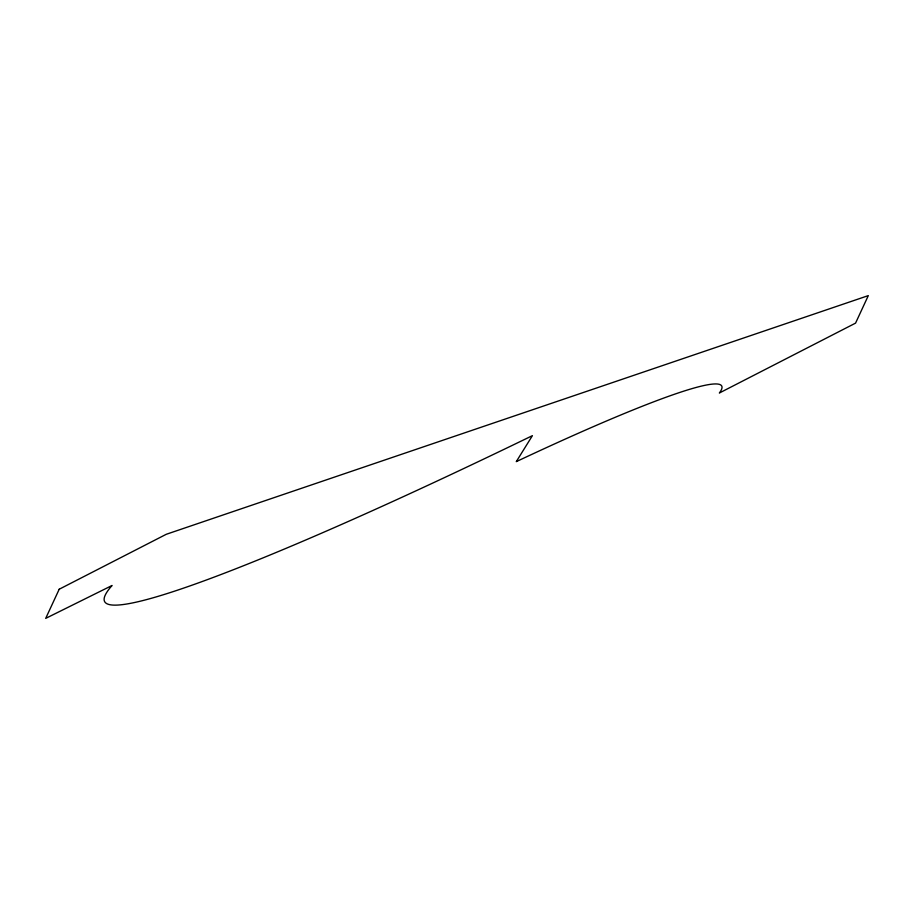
<?xml version="1.0" encoding="UTF-8"?>
<svg xmlns="http://www.w3.org/2000/svg" width="914" height="914" viewBox="0 0 914 914"><rect width="100%" height="100%" fill="white"/><g stroke="black" fill="none" stroke-linecap="round" stroke-linejoin="round"><path stroke-width="1.37" d="M59.204 589.233L45.7 618.378L112.068 585.486A715.285 54.874 -27.6 0 0 532.405 435.658L516.273 461.639A418.898 32.139 -27.6 0 1 719.364 393.009L855.561 323.122L868.3 295.622L166.268 534.29L59.204 589.233"/></g></svg>
